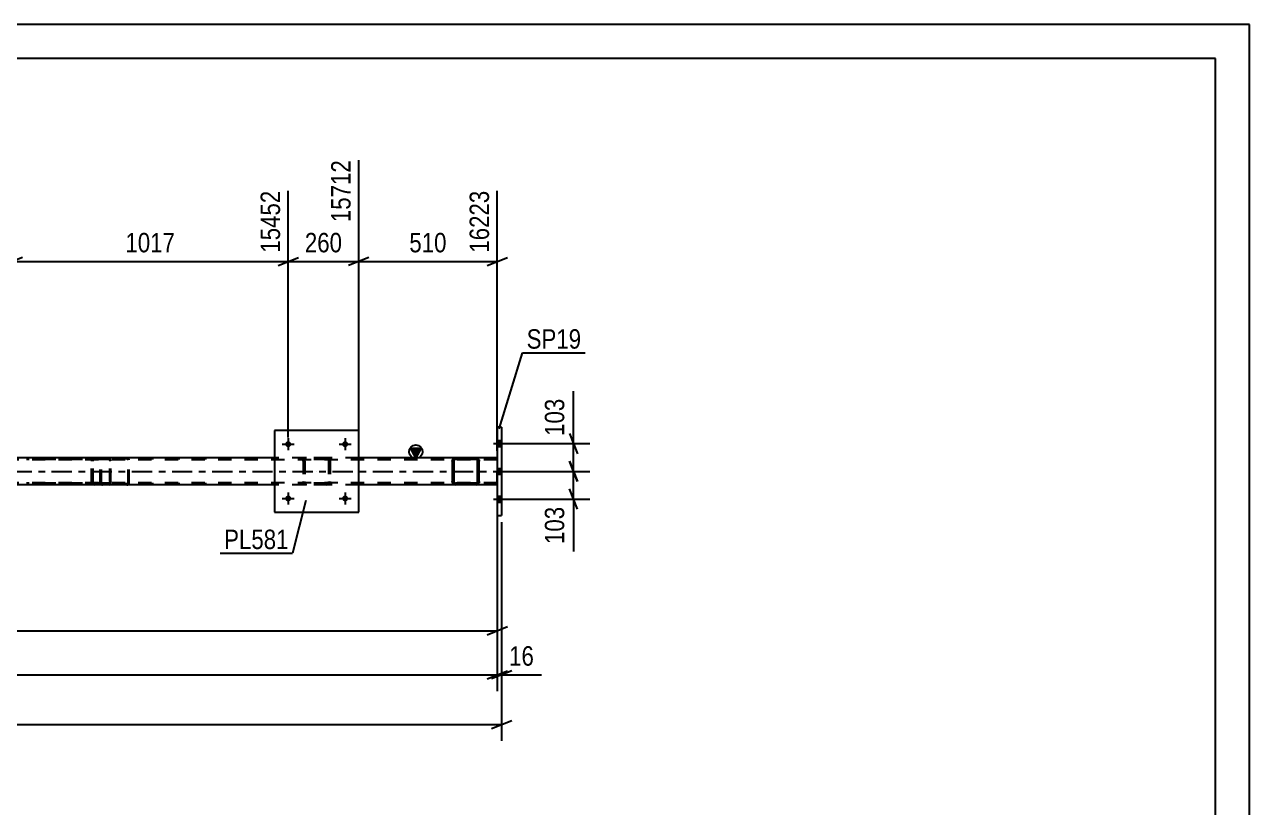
# Model space of a CAD drawing. Header units: millimetres. Extents: x -90 to 751, y -419 to 175.
# Drawn here: x 570.3 to 750.9, y 59.2 to 174.6 of the extents above; entities that cross this region are included whole.
import ezdxf

# ---------------------------------------------------------------- set-up
doc = ezdxf.new("R2010")
doc.units = ezdxf.units.MM
doc.linetypes.add('DXK_LINE_DOT2', pattern=[3.9198, 1.9599, -1.9599])
doc.linetypes.add('DXK_LINE_DOT3', pattern=[5.9187, 2.979, -0.9799, 0.9799, -0.9799])
doc.styles.add('Arial Narrow', font='ARIALN.TTF', dxfattribs={"height": 0.2})

# ---------------------------------------------------------------- blocks, each defined once
blk = doc.blocks.new('Unknown-814409720-1133')
at = {"color": 5, "linetype": 'Continuous'}
for p, q in [((750.91, 174.6), (-90.09, 174.6)), ((750.91, -419.4), (750.91, 174.6)), ((745.91, 169.6), (-85.09, 169.6)), ((745.91, -414.4), (745.91, 169.6))]:
    blk.add_line(p, q, dxfattribs=at)
blk = doc.blocks.new('Bolt-814409720-2448 - 2443')
at = {"linetype": 'Continuous'}
for points in [[(609.59, 112.72, -1), (608.71, 112.72, -1)], [(617.99, 112.72, -1), (617.11, 112.72, -1)]]:
    blk.add_hatch(color=1, dxfattribs=at).paths.add_polyline_path(points)
at = {"color": 1, "linetype": 'Continuous'}
for p, q in [((608.27, 112.72), (610.03, 112.72)), ((609.15, 113.6), (609.15, 111.84)), ((616.67, 112.72), (618.43, 112.72)), ((617.55, 113.6), (617.55, 111.84))]:
    blk.add_line(p, q, dxfattribs=at)
blk = doc.blocks.new('Bolt-814409720-2449 - 2443')
at = {"linetype": 'Continuous'}
for points in [[(609.59, 104.72, -1), (608.71, 104.72, -1)], [(617.99, 104.72, -1), (617.11, 104.72, -1)]]:
    blk.add_hatch(color=1, dxfattribs=at).paths.add_polyline_path(points)
at = {"color": 1, "linetype": 'Continuous'}
for p, q in [((609.15, 105.6), (609.15, 103.84)), ((617.55, 105.6), (617.55, 103.84)), ((608.27, 104.72), (610.03, 104.72)), ((616.67, 104.72), (618.43, 104.72))]:
    blk.add_line(p, q, dxfattribs=at)
blk = doc.blocks.new('Part-814409720-2609 - 2443')
at = {"color": 7, "linetype": 'DXK_LINE_DOT2'}
for p, q in [((582.72, 110.72), (570.56, 110.72)), ((582.72, 110.48), (570.56, 110.48)), ((580.15, 110.38), (580.13, 110.24)), ((580.13, 107.2), (580.13, 110.24)), ((580.16, 110.43), (580.15, 110.38)), ((580.38, 110.24), (580.4, 110.33)), ((580.38, 107.2), (580.38, 110.24)), ((580.4, 110.33), (580.45, 110.41)), ((580.63, 110.72), (580.44, 110.69)), ((580.45, 110.41), (580.53, 110.46)), ((580.53, 110.46), (580.63, 110.48)), ((581.44, 110.48), (581.44, 110.72)), ((582.82, 110.69), (582.72, 110.72)), ((582.72, 110.48), (582.77, 110.46)), ((582.77, 110.46), (582.82, 110.41)), ((582.91, 110.58), (582.82, 110.69)), ((582.82, 110.41), (582.85, 110.33)), ((582.85, 110.33), (582.86, 110.24)), ((582.86, 107.2), (582.86, 110.24)), ((582.97, 110.43), (582.91, 110.58)), ((582.99, 110.24), (582.97, 110.43)), ((582.99, 107.2), (582.99, 110.24)), ((582.72, 106.96), (570.56, 106.96)), ((582.72, 106.72), (570.56, 106.72)), ((580.13, 107.2), (580.14, 107.12)), ((580.14, 107.12), (580.16, 107.02)), ((580.39, 107.14), (580.38, 107.2)), ((580.4, 107.11), (580.39, 107.14)), ((580.45, 107.03), (580.4, 107.11)), ((580.44, 106.76), (580.63, 106.72)), ((580.53, 106.98), (580.45, 107.03)), ((580.63, 106.96), (580.53, 106.98)), ((581.44, 106.72), (581.44, 106.96)), ((582.77, 106.98), (582.72, 106.96)), ((582.72, 106.72), (582.82, 106.76)), ((582.82, 107.03), (582.77, 106.98)), ((582.85, 107.11), (582.82, 107.03)), ((582.82, 106.76), (582.91, 106.86)), ((582.86, 107.2), (582.85, 107.11)), ((582.91, 106.86), (582.92, 106.89)), ((582.92, 106.89), (582.97, 107.02)), ((582.97, 107.02), (582.99, 107.2))]:
    blk.add_line(p, q, dxfattribs=at)
blk.add_arc((580.61, 110.23), 0.492, 111.1941, 156.1506, dxfattribs=at)
blk = doc.blocks.new('Part-814409720-2533 - 2443')
at = {"linetype": 'Continuous'}
blk.add_hatch(color=2, dxfattribs=at).paths.add_polyline_path([(627.97, 110.72), (627.17, 112.12), (628.77, 112.12)])
at = {"color": 2, "linetype": 'Continuous'}
for p, q in [((627.97, 110.72), (627.17, 112.12)), ((627.17, 112.12), (628.77, 112.12)), ((628.77, 112.12), (627.97, 110.72)), ((607.15, 110.72), (568.47, 110.72)), ((633.81, 110.72), (619.55, 110.72)), ((639.97, 110.72), (636.85, 110.72)), ((607.15, 106.72), (568.47, 106.72)), ((633.81, 106.72), (619.55, 106.72)), ((639.97, 106.72), (636.85, 106.72))]:
    blk.add_line(p, q, dxfattribs=at)
at = {"color": 7, "linetype": 'DXK_LINE_DOT2'}
for p, q in [((639.97, 110.4), (35.67, 110.4)), ((619.55, 110.72), (607.15, 110.72)), ((636.85, 110.72), (633.81, 110.72)), ((639.97, 106.72), (639.97, 110.72)), ((639.97, 107.04), (35.67, 107.04)), ((619.55, 106.72), (607.15, 106.72)), ((636.85, 106.72), (633.81, 106.72))]:
    blk.add_line(p, q, dxfattribs=at)
at = {"color": 7, "linetype": 'DXK_LINE_DOT3'}
blk.add_line((35.67, 108.72), (639.97, 108.72), dxfattribs=at)
at = {"color": 2, "linetype": 'Continuous'}
blk.add_circle((627.97, 111.62), 1, dxfattribs=at)
blk = doc.blocks.new('Part-814409720-2488 - 2443')
at = {"color": 2, "linetype": 'Continuous'}
for p, q in [((633.36, 110.43), (633.33, 110.24)), ((633.33, 110.24), (633.33, 107.2)), ((633.59, 110.33), (633.57, 110.24)), ((633.57, 110.24), (633.57, 107.2)), ((633.64, 110.41), (633.59, 110.33)), ((633.81, 110.72), (633.62, 110.69)), ((633.72, 110.46), (633.64, 110.41)), ((633.81, 110.48), (633.72, 110.46)), ((636.85, 110.72), (633.81, 110.72)), ((636.85, 110.48), (633.81, 110.48)), ((637.03, 110.69), (636.85, 110.72)), ((636.94, 110.46), (636.85, 110.48)), ((637.02, 110.41), (636.94, 110.46)), ((637.07, 110.33), (637.02, 110.41)), ((637.09, 110.24), (637.07, 110.33)), ((637.09, 107.2), (637.09, 110.24)), ((637.33, 110.24), (637.29, 110.43)), ((637.33, 107.2), (637.33, 110.24)), ((633.33, 107.2), (633.36, 107.02)), ((633.57, 107.2), (633.59, 107.11)), ((633.59, 107.11), (633.64, 107.03)), ((633.62, 106.76), (633.81, 106.72)), ((633.64, 107.03), (633.72, 106.98)), ((633.72, 106.98), (633.81, 106.96)), ((636.85, 106.96), (633.81, 106.96)), ((636.85, 106.72), (633.81, 106.72)), ((636.85, 106.96), (636.94, 106.98)), ((636.85, 106.72), (637.03, 106.76)), ((636.94, 106.98), (637.02, 107.03)), ((637.02, 107.03), (637.07, 107.11)), ((637.07, 107.11), (637.09, 107.2)), ((637.29, 107.02), (637.33, 107.2))]:
    blk.add_line(p, q, dxfattribs=at)
at = {"color": 7, "linetype": 'DXK_LINE_DOT2'}
for p, q in [((633.33, 110.24), (633.36, 110.43)), ((633.62, 110.69), (633.81, 110.72)), ((636.85, 110.72), (637.03, 110.69)), ((637.29, 110.43), (637.33, 110.24)), ((633.36, 107.02), (633.33, 107.2)), ((633.81, 106.72), (633.62, 106.76)), ((637.03, 106.76), (636.85, 106.72)), ((637.33, 107.2), (637.29, 107.02))]:
    blk.add_line(p, q, dxfattribs=at)
at = {"color": 2, "linetype": 'Continuous'}
for centre, start, end in [((633.81, 110.24), 112.5, 157.5), ((636.85, 110.24), 22.5, 67.5), ((633.81, 107.2), 202.5, 247.5), ((636.85, 107.2), 292.5, 337.5)]:
    blk.add_arc(centre, 0.48, start, end, dxfattribs=at)
at = {"color": 7, "linetype": 'DXK_LINE_DOT2'}
for centre, start, end in [((633.81, 110.24), 112.5, 157.5), ((636.85, 110.24), 22.5, 67.5), ((633.81, 107.2), 202.5, 247.5), ((636.85, 107.2), 292.5, 337.5)]:
    blk.add_arc(centre, 0.48, start, end, dxfattribs=at)
blk = doc.blocks.new('Part-814409720-2493 - 2443')
at = {"color": 2, "linetype": 'Continuous'}
for p, q in [((619.55, 114.72), (607.15, 114.72)), ((607.15, 114.72), (607.15, 102.72)), ((619.55, 102.72), (619.55, 114.72)), ((607.15, 102.72), (619.55, 102.72))]:
    blk.add_line(p, q, dxfattribs=at)
blk = doc.blocks.new('Part-814409720-2494 - 2443')
at = {"color": 7, "linetype": 'DXK_LINE_DOT2'}
for p, q in [((611.35, 110.24), (611.39, 110.43)), ((611.39, 110.43), (611.35, 110.24)), ((611.35, 110.24), (611.35, 107.2)), ((611.59, 110.24), (611.61, 110.33)), ((611.59, 110.24), (611.59, 107.2)), ((611.61, 110.33), (611.66, 110.41)), ((611.65, 110.69), (611.83, 110.72)), ((611.83, 110.72), (611.65, 110.69)), ((611.66, 110.41), (611.74, 110.46)), ((611.74, 110.46), (611.83, 110.48)), ((614.87, 110.72), (611.83, 110.72)), ((614.87, 110.48), (611.83, 110.48)), ((614.87, 110.72), (615.06, 110.69)), ((615.06, 110.69), (614.87, 110.72)), ((614.87, 110.48), (614.96, 110.46)), ((614.96, 110.46), (615.04, 110.41)), ((615.04, 110.41), (615.09, 110.33)), ((615.09, 110.33), (615.11, 110.24)), ((615.11, 110.24), (615.11, 107.2)), ((615.31, 110.43), (615.35, 110.24)), ((615.35, 110.24), (615.31, 110.43)), ((615.35, 110.24), (615.35, 107.2)), ((611.39, 107.02), (611.35, 107.2)), ((611.35, 107.2), (611.39, 107.02)), ((611.61, 107.11), (611.59, 107.2)), ((611.66, 107.03), (611.61, 107.11)), ((611.83, 106.72), (611.65, 106.76)), ((611.65, 106.76), (611.83, 106.72)), ((611.74, 106.98), (611.66, 107.03)), ((611.83, 106.96), (611.74, 106.98)), ((614.87, 106.96), (611.83, 106.96)), ((614.87, 106.72), (611.83, 106.72)), ((614.96, 106.98), (614.87, 106.96)), ((615.06, 106.76), (614.87, 106.72)), ((614.87, 106.72), (615.06, 106.76)), ((615.04, 107.03), (614.96, 106.98)), ((615.09, 107.11), (615.04, 107.03)), ((615.11, 107.2), (615.09, 107.11)), ((615.35, 107.2), (615.31, 107.02)), ((615.31, 107.02), (615.35, 107.2))]:
    blk.add_line(p, q, dxfattribs=at)
at = {"color": 7, "linetype": 'DXK_LINE_DOT3'}
blk.add_line((613.35, 108.72), (613.35, 108.72), dxfattribs=at)
at = {"color": 7, "linetype": 'DXK_LINE_DOT2'}
for centre, start, end in [((611.83, 110.24), 112.5, 157.5), ((611.83, 110.24), 112.5, 157.5), ((614.87, 110.24), 22.5, 67.5), ((614.87, 110.24), 22.5, 67.5), ((611.83, 107.2), 202.5, 247.5), ((611.83, 107.2), 202.5, 247.5), ((614.87, 107.2), 292.5, 337.5), ((614.87, 107.2), 292.5, 337.5)]:
    blk.add_arc(centre, 0.48, start, end, dxfattribs=at)
blk = doc.blocks.new('Bolt-814409720-2568 - 2443')
at = {"linetype": 'Continuous'}
for points in [[(640.61, 112.38), (640.61, 113.26), (639.97, 113.26), (639.97, 112.38)], [(640.61, 112.38), (640.61, 113.26), (639.97, 113.26), (639.97, 112.38)], [(640.61, 112.38), (640.61, 113.26), (639.97, 113.26), (639.97, 112.38)], [(640.61, 108.28), (640.61, 109.16), (639.97, 109.16), (639.97, 108.28)], [(640.61, 108.28), (640.61, 109.16), (639.97, 109.16), (639.97, 108.28)], [(640.61, 104.18), (640.61, 105.06), (639.97, 105.06), (639.97, 104.18)], [(640.61, 104.18), (640.61, 105.06), (639.97, 105.06), (639.97, 104.18)], [(640.61, 104.18), (640.61, 105.06), (639.97, 105.06), (639.97, 104.18)]]:
    blk.add_hatch(color=1, dxfattribs=at).paths.add_polyline_path(points)
at = {"color": 1, "linetype": 'Continuous'}
for p, q in [((639.45, 112.82), (642.77, 112.82)), ((639.45, 112.82), (642.77, 112.82)), ((639.45, 112.82), (642.77, 112.82)), ((639.97, 113.26), (640.61, 113.26)), ((639.97, 113.26), (640.61, 113.26)), ((639.97, 113.26), (640.61, 113.26)), ((639.97, 112.38), (640.61, 112.38)), ((639.97, 112.38), (640.61, 112.38)), ((639.97, 112.38), (640.61, 112.38)), ((639.45, 108.72), (642.77, 108.72)), ((639.45, 108.72), (642.77, 108.72)), ((639.97, 109.16), (640.61, 109.16)), ((639.97, 109.16), (640.61, 109.16)), ((639.97, 108.28), (640.61, 108.28)), ((639.97, 108.28), (640.61, 108.28)), ((639.97, 105.06), (640.61, 105.06)), ((639.97, 105.06), (640.61, 105.06)), ((639.97, 105.06), (640.61, 105.06)), ((639.45, 104.62), (642.77, 104.62)), ((639.45, 104.62), (642.77, 104.62)), ((639.45, 104.62), (642.77, 104.62)), ((639.97, 104.18), (640.61, 104.18)), ((639.97, 104.18), (640.61, 104.18)), ((639.97, 104.18), (640.61, 104.18))]:
    blk.add_line(p, q, dxfattribs=at)
blk = doc.blocks.new('Part-814409720-2659 - 2443')
at = {"color": 2, "linetype": 'Continuous'}
for p, q in [((640.61, 115.22), (639.97, 115.22)), ((639.97, 115.22), (639.97, 102.22)), ((640.61, 115.22), (640.61, 102.22)), ((639.97, 102.22), (640.61, 102.22))]:
    blk.add_line(p, q, dxfattribs=at)
blk = doc.blocks.new('Part-814409720-2752 - 2443')
at = {"color": 7, "linetype": 'DXK_LINE_DOT2'}
for p, q in [((581.47, 110.52), (581.44, 110.4)), ((581.44, 107.04), (581.44, 110.4)), ((581.61, 110.4), (581.63, 110.46)), ((581.61, 107.04), (581.61, 110.4)), ((581.63, 110.46), (581.66, 110.52)), ((581.78, 110.72), (581.65, 110.7)), ((581.66, 110.52), (581.72, 110.55)), ((581.72, 110.55), (581.78, 110.56)), ((597.11, 110.72), (581.78, 110.72)), ((597.11, 110.56), (581.78, 110.56)), ((585.49, 110.7), (585.36, 110.72)), ((585.36, 110.56), (585.43, 110.55)), ((585.43, 110.55), (585.45, 110.53)), ((585.45, 110.53), (585.48, 110.52)), ((585.48, 110.52), (585.52, 110.46)), ((585.52, 110.46), (585.53, 110.4)), ((585.53, 107.04), (585.53, 110.4)), ((585.7, 110.4), (585.68, 110.52)), ((585.7, 107.04), (585.7, 110.4)), ((581.44, 107.04), (581.47, 106.92)), ((581.63, 106.98), (581.61, 107.04)), ((581.66, 106.93), (581.63, 106.98)), ((581.65, 106.75), (581.78, 106.72)), ((581.72, 106.89), (581.66, 106.93)), ((581.78, 106.88), (581.72, 106.89)), ((597.11, 106.88), (581.78, 106.88)), ((597.11, 106.72), (581.78, 106.72)), ((585.36, 106.88), (585.43, 106.89)), ((585.36, 106.72), (585.49, 106.75)), ((585.43, 106.89), (585.45, 106.91)), ((585.45, 106.91), (585.48, 106.93)), ((585.52, 106.98), (585.48, 106.93)), ((585.53, 107.04), (585.52, 106.98)), ((585.68, 106.92), (585.7, 107.04))]:
    blk.add_line(p, q, dxfattribs=at)
for centre, start, end in [((581.77, 110.39), 110.7583, 155.68), ((585.37, 110.39), 24.32, 69.2417), ((585.37, 107.06), 290.7583, 335.68)]:
    blk.add_arc(centre, 0.331, start, end, dxfattribs=at)
blk = doc.blocks.new('StraightDimension-814409720-2822 - 2443')
at = {"color": 7, "linetype": 'Continuous'}
for p, q in [((639.97, 105.72), (639.97, 82.82)), ((74.71, 85.22), (639.97, 85.22)), ((638.47, 84.62), (641.47, 85.82))]:
    blk.add_line(p, q, dxfattribs=at)
blk = doc.blocks.new('StraightDimension-814409720-2964 - 2443')
at = {"color": 7, "linetype": 'Continuous'}
for p, q in [((650.61, 110.22), (651.81, 107.22)), ((642.45, 108.72), (653.61, 108.72)), ((651.21, 104.62), (651.21, 108.72)), ((651.81, 103.12), (650.61, 106.12)), ((642.45, 104.62), (653.61, 104.62))]:
    blk.add_line(p, q, dxfattribs=at)
at = {"color": 0}
blk.add_wipeout([(650.46, 104.1), (646.26, 104.1), (646.26, 97.41), (650.46, 97.41)], dxfattribs=at)
at = {"color": 7, "linetype": 'Continuous'}
blk.add_line((651.21, 104.62), (651.21, 96.89), dxfattribs=at)
blk.add_line((651.21, 104.62), (651.21, 96.89), dxfattribs=at)
at = {"color": 3, "style": 'Arial Narrow'}
blk.add_text('103', height=2.863, rotation=90.0002, dxfattribs=at).set_placement((649.86, 98.01))
blk = doc.blocks.new('StraightDimension-814409720-2977 - 2443')
at = {"color": 7, "linetype": 'Continuous'}
for p, q in [((650.61, 114.32), (651.81, 111.32)), ((642.45, 112.82), (653.61, 112.82)), ((651.21, 108.72), (651.21, 112.82)), ((651.81, 107.22), (650.61, 110.22)), ((642.45, 108.72), (653.61, 108.72))]:
    blk.add_line(p, q, dxfattribs=at)
at = {"color": 0}
blk.add_wipeout([(650.46, 120.03), (646.26, 120.03), (646.26, 113.35), (650.46, 113.35)], dxfattribs=at)
at = {"color": 7, "linetype": 'Continuous'}
blk.add_line((651.21, 112.82), (651.21, 120.56), dxfattribs=at)
blk.add_line((651.21, 112.82), (651.21, 120.56), dxfattribs=at)
at = {"color": 3, "style": 'Arial Narrow'}
blk.add_text('103', height=2.863, rotation=90.0002, dxfattribs=at).set_placement((649.86, 113.95))
blk = doc.blocks.new('StraightDimension-814409720-11705 - 2443')
at = {"color": 7, "linetype": 'Continuous'}
for p, q in [((639.97, 101.22), (639.97, 76.32)), ((640.61, 101.22), (640.61, 76.32)), ((638.47, 78.12), (641.47, 79.32)), ((642.11, 79.32), (639.11, 78.12)), ((639.97, 78.72), (640.61, 78.72))]:
    blk.add_line(p, q, dxfattribs=at)
at = {"color": 0}
blk.add_wipeout([(645.99, 79.47), (645.99, 83.67), (641.13, 83.67), (641.13, 79.47)], dxfattribs=at)
at = {"color": 7, "linetype": 'Continuous'}
blk.add_line((640.61, 78.72), (646.52, 78.72), dxfattribs=at)
blk.add_line((640.61, 78.72), (646.52, 78.72), dxfattribs=at)
at = {"color": 3, "style": 'Arial Narrow'}
blk.add_text('16', height=2.863, dxfattribs=at).set_placement((641.73, 80.07))
blk = doc.blocks.new('StraightDimension-814409720-11706 - 2443')
at = {"color": 7, "linetype": 'Continuous'}
for p, q in [((639.97, 101.22), (639.97, 76.32)), ((10.43, 78.72), (639.97, 78.72)), ((638.47, 78.12), (641.47, 79.32))]:
    blk.add_line(p, q, dxfattribs=at)
blk = doc.blocks.new('StraightDimension-814409720-12372 - 2443')
at = {"color": 7, "linetype": 'Continuous'}
for p, q in [((619.55, 111.72), (619.55, 154.6)), ((639.97, 111.72), (639.97, 150.1)), ((621.05, 140.26), (618.05, 139.06)), ((619.55, 139.66), (639.97, 139.66)), ((638.47, 139.06), (641.47, 140.26))]:
    blk.add_line(p, q, dxfattribs=at)
at = {"color": 0, "linetype": 'Continuous'}
blk.add_wipeout([(639.37, 150.7), (635.17, 150.7), (635.17, 140.36), (639.37, 140.36)], dxfattribs=at)
at = {"color": 0}
blk.add_wipeout([(633.1, 140.41), (633.1, 144.61), (626.42, 144.61), (626.42, 140.41)], dxfattribs=at)
at = {"color": 3, "linetype": 'Continuous', "style": 'Arial Narrow'}
blk.add_text('16223', height=2.863, rotation=90.0002, dxfattribs=at).set_placement((638.77, 140.96))
at = {"color": 3, "style": 'Arial Narrow'}
blk.add_text('510', height=2.863, dxfattribs=at).set_placement((627.02, 141.01))
blk = doc.blocks.new('StraightDimension-814409720-12373 - 2443')
at = {"color": 7, "linetype": 'Continuous'}
for p, q in [((619.55, 111.72), (619.55, 154.6)), ((609.15, 113.72), (609.15, 150.1)), ((607.65, 139.06), (610.65, 140.26)), ((609.15, 139.66), (619.55, 139.66)), ((621.05, 140.26), (618.05, 139.06))]:
    blk.add_line(p, q, dxfattribs=at)
at = {"color": 0}
blk.add_wipeout([(617.69, 140.41), (617.69, 144.61), (611.01, 144.61), (611.01, 140.41)], dxfattribs=at)
at = {"color": 3, "style": 'Arial Narrow'}
blk.add_text('260', height=2.863, dxfattribs=at).set_placement((611.61, 141.01))
at = {"color": 0, "linetype": 'Continuous'}
blk.add_wipeout([(618.95, 155.2), (614.75, 155.2), (614.75, 144.86), (618.95, 144.86)], dxfattribs=at)
at = {"color": 3, "linetype": 'Continuous', "style": 'Arial Narrow'}
blk.add_text('15712', height=2.863, rotation=90.0002, dxfattribs=at).set_placement((618.35, 145.46))
blk = doc.blocks.new('StraightDimension-814409720-12374 - 2443')
at = {"color": 7, "linetype": 'Continuous'}
for p, q in [((568.47, 111.72), (568.47, 154.6)), ((609.15, 113.72), (609.15, 150.1)), ((569.97, 140.26), (566.97, 139.06)), ((568.47, 139.66), (609.15, 139.66)), ((607.65, 139.06), (610.65, 140.26))]:
    blk.add_line(p, q, dxfattribs=at)
at = {"color": 0, "linetype": 'Continuous'}
blk.add_wipeout([(608.55, 150.7), (604.35, 150.7), (604.35, 140.36), (608.55, 140.36)], dxfattribs=at)
at = {"color": 0}
blk.add_wipeout([(593.07, 140.41), (593.07, 144.61), (584.55, 144.61), (584.55, 140.41)], dxfattribs=at)
at = {"color": 3, "linetype": 'Continuous', "style": 'Arial Narrow'}
blk.add_text('15452', height=2.863, rotation=90.0002, dxfattribs=at).set_placement((607.95, 140.96))
at = {"color": 3, "style": 'Arial Narrow'}
blk.add_text('1017', height=2.863, dxfattribs=at).set_placement((585.15, 141.01))
blk = doc.blocks.new('StraightDimension-814409720-15340 - 2443')
at = {"color": 7, "linetype": 'Continuous'}
for p, q in [((640.61, 101.22), (640.61, 69)), ((9.79, 71.4), (640.61, 71.4)), ((639.11, 70.8), (642.11, 72))]:
    blk.add_line(p, q, dxfattribs=at)
blk = doc.blocks.new('Mark-814409720-2489 - 2443')
at = {"color": 0}
blk.add_wipeout([(609.21, 97.26), (609.21, 100.26), (599.71, 100.26), (599.71, 97.26)], dxfattribs=at)
blk.add_wipeout([(609.21, 97.26), (609.21, 100.26), (599.71, 100.26), (599.71, 97.26)], dxfattribs=at)
at = {"color": 30, "linetype": 'Continuous'}
for p in [(611.75, 104.44), (599.11, 96.66)]:
    blk.add_line(p, (609.81, 96.66), dxfattribs=at)
at = {"color": 3, "style": 'Arial Narrow'}
blk.add_text('PL581', height=2.863, dxfattribs=at).set_placement((599.71, 97.26))
blk = doc.blocks.new('Mark-814409720-2655 - 2443')
at = {"color": 0}
blk.add_wipeout([(652.36, 126.81), (652.36, 129.81), (644.32, 129.81), (644.32, 126.81)], dxfattribs=at)
blk.add_wipeout([(652.36, 126.81), (652.36, 129.81), (644.32, 129.81), (644.32, 126.81)], dxfattribs=at)
at = {"color": 30, "linetype": 'Continuous'}
for p, q in [((640.25, 114.99), (643.72, 126.21)), ((643.72, 126.21), (652.96, 126.21))]:
    blk.add_line(p, q, dxfattribs=at)
at = {"color": 3, "style": 'Arial Narrow'}
blk.add_text('SP19', height=2.863, dxfattribs=at).set_placement((644.32, 126.81))

msp = doc.modelspace()

# ---------------------------------------------------------------- block references
for name in ['Unknown-814409720-1133', 'Part-814409720-2493 - 2443', 'Part-814409720-2659 - 2443', 'Part-814409720-2533 - 2443', 'Bolt-814409720-2448 - 2443', 'Bolt-814409720-2568 - 2443', 'Part-814409720-2609 - 2443', 'Part-814409720-2752 - 2443', 'Part-814409720-2494 - 2443', 'Part-814409720-2488 - 2443', 'Bolt-814409720-2449 - 2443']:
    msp.add_blockref(name, (0, 0))

# ---------------------------------------------------------------- next in the draw order: block references
for name in ['StraightDimension-814409720-12372 - 2443', 'StraightDimension-814409720-2964 - 2443', 'StraightDimension-814409720-2822 - 2443']:
    msp.add_blockref(name, (0, 0))

# ---------------------------------------------------------------- next in the draw order: block references
for name in ['StraightDimension-814409720-12373 - 2443', 'StraightDimension-814409720-2977 - 2443', 'StraightDimension-814409720-11705 - 2443']:
    msp.add_blockref(name, (0, 0))

# ---------------------------------------------------------------- next in the draw order: block references
for name in ['StraightDimension-814409720-12374 - 2443', 'Mark-814409720-2655 - 2443', 'StraightDimension-814409720-11706 - 2443']:
    msp.add_blockref(name, (0, 0))

# ---------------------------------------------------------------- next in the draw order: block references
msp.add_blockref('StraightDimension-814409720-15340 - 2443', (0, 0))

# ---------------------------------------------------------------- next in the draw order: block references
msp.add_blockref('Mark-814409720-2489 - 2443', (0, 0))

doc.saveas('drawing.dxf')
